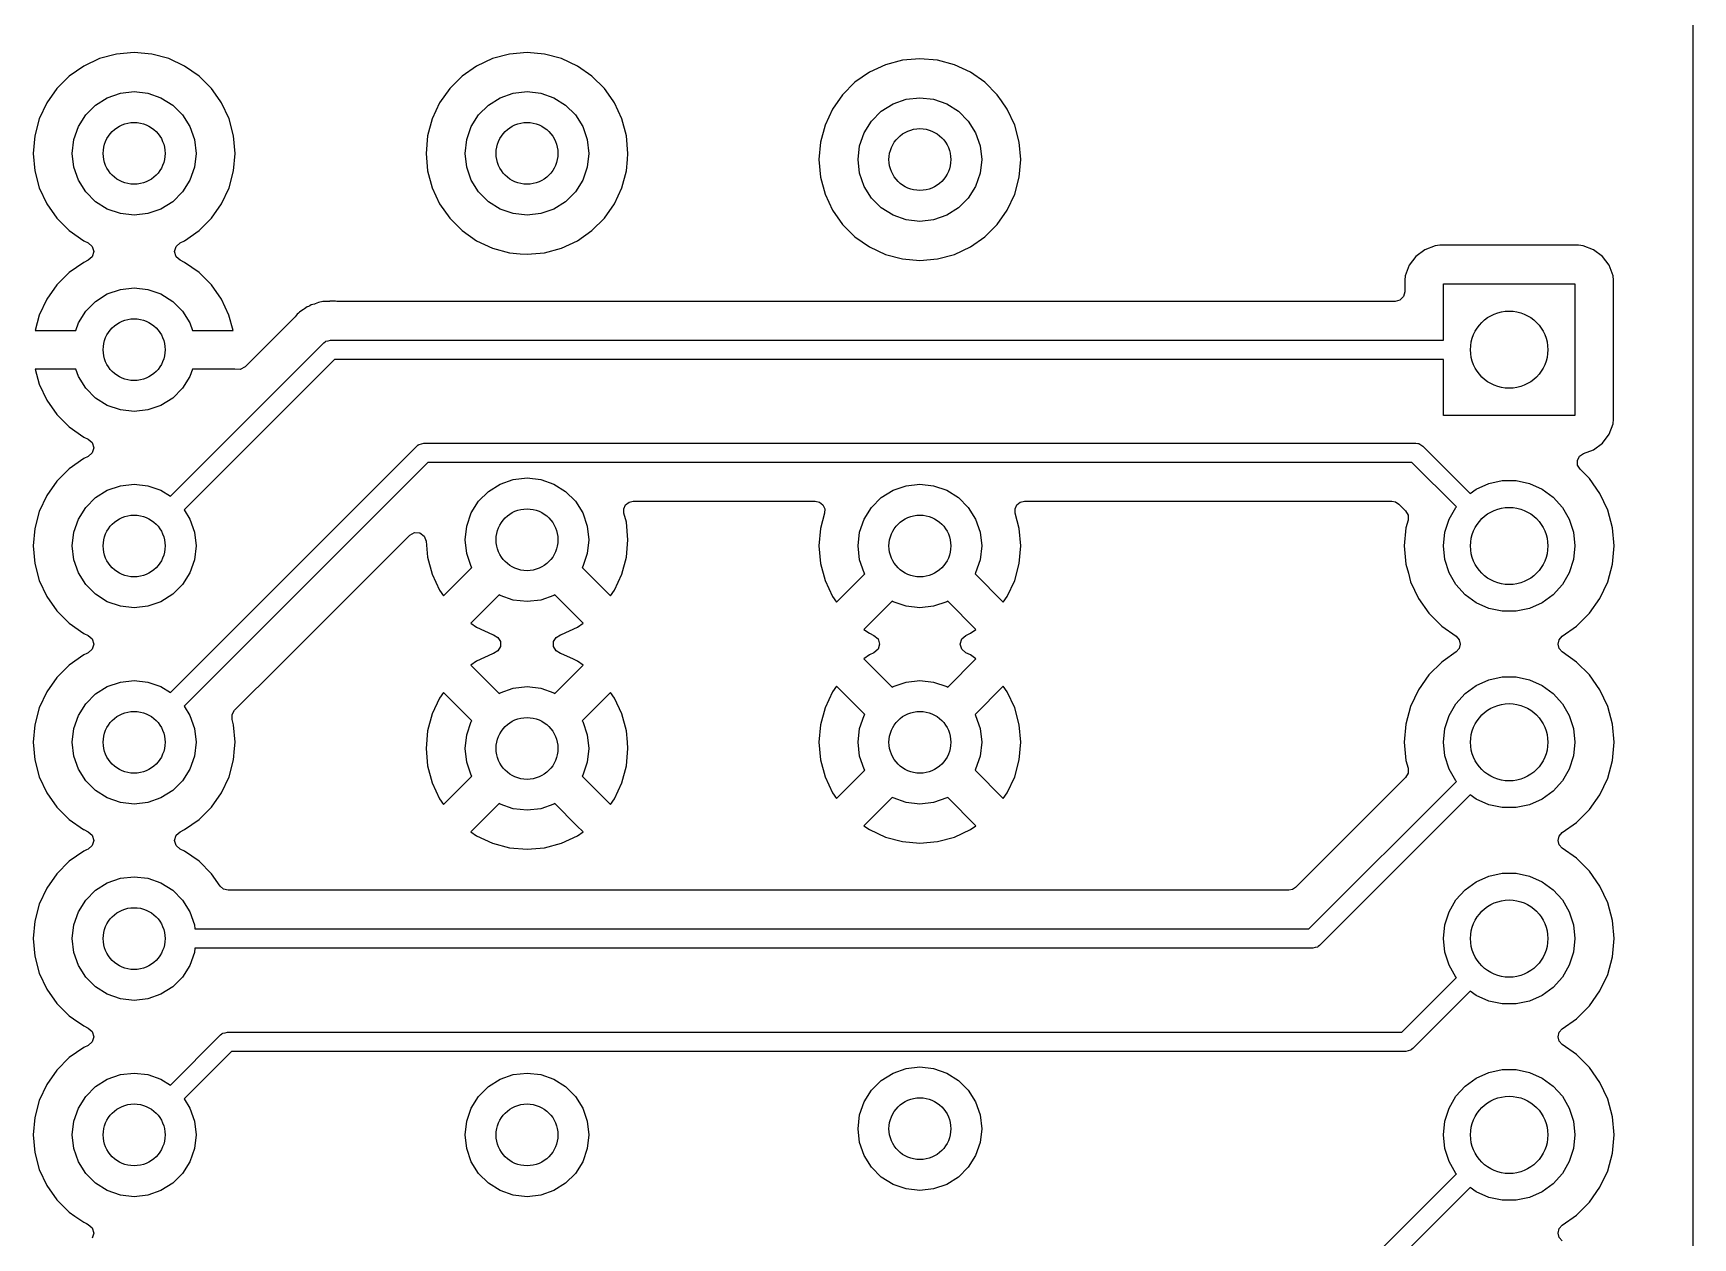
# Model space of a CAD drawing. Extents: x 26.2 to 76.2, y -84.5 to -34.5.
# Drawn here: x 54.74 to 76.2, y -59.45 to -43.86 of the extents above; entities that cross this region are included whole.
import ezdxf

# ---------------------------------------------------------------- set-up
doc = ezdxf.new("R2010")
doc.units = 0
doc.layers.add('BLACK', color=7, linetype='CONTINUOUS')

msp = doc.modelspace()

# ---------------------------------------------------------------- linework, layer by layer
at = {"layer": 'BLACK', "linetype": 'CONTINUOUS'}
for p, q in [((76.1995, -34.5795), (76.1995, -84.3305)), ((55.5985, -44.1883), (55.3923, -44.2844)), ((55.8183, -44.1294), (55.5985, -44.1883)), ((56.045, -44.1095), (55.8183, -44.1294)), ((56.2717, -44.1294), (56.045, -44.1095)), ((56.4915, -44.1883), (56.2717, -44.1294)), ((56.6977, -44.2844), (56.4915, -44.1883)), ((60.6785, -44.1883), (60.4723, -44.2844)), ((60.8983, -44.1294), (60.6785, -44.1883)), ((61.125, -44.1095), (60.8983, -44.1294)), ((61.3517, -44.1294), (61.125, -44.1095)), ((61.5715, -44.1883), (61.3517, -44.1294)), ((61.7777, -44.2844), (61.5715, -44.1883)), ((66.205, -44.1895), (65.9783, -44.2094)), ((66.4317, -44.2094), (66.205, -44.1895)), ((55.2059, -44.415), (55.045, -44.5759)), ((55.3923, -44.2844), (55.2059, -44.415)), ((56.8841, -44.415), (56.6977, -44.2844)), ((57.045, -44.5759), (56.8841, -44.415)), ((60.2859, -44.415), (60.125, -44.5759)), ((60.4723, -44.2844), (60.2859, -44.415)), ((61.9641, -44.415), (61.7777, -44.2844)), ((62.125, -44.5759), (61.9641, -44.415)), ((65.5523, -44.3644), (65.3659, -44.495)), ((65.7585, -44.2683), (65.5523, -44.3644)), ((65.9783, -44.2094), (65.7585, -44.2683)), ((66.6515, -44.2683), (66.4317, -44.2094)), ((66.8577, -44.3644), (66.6515, -44.2683)), ((67.0441, -44.495), (66.8577, -44.3644)), ((55.045, -44.5759), (54.9144, -44.7623)), ((55.6979, -44.6942), (55.867, -44.6351)), ((55.867, -44.6351), (56.045, -44.615)), ((56.045, -44.615), (56.223, -44.6351)), ((56.223, -44.6351), (56.3921, -44.6942)), ((57.158, -44.7372), (57.045, -44.5759)), ((60.125, -44.5759), (59.9944, -44.7623)), ((60.7779, -44.6942), (60.947, -44.6351)), ((60.947, -44.6351), (61.125, -44.615)), ((61.125, -44.615), (61.303, -44.6351)), ((61.303, -44.6351), (61.4721, -44.6942)), ((62.238, -44.7372), (62.125, -44.5759)), ((65.3659, -44.495), (65.205, -44.6559)), ((67.205, -44.6559), (67.0441, -44.495)), ((54.9144, -44.7623), (54.8183, -44.9685)), ((55.4195, -44.9162), (55.5462, -44.7895)), ((55.5462, -44.7895), (55.6979, -44.6942)), ((56.3921, -44.6942), (56.5438, -44.7895)), ((56.5438, -44.7895), (56.6705, -44.9162)), ((57.1756, -44.7623), (57.158, -44.7372)), ((57.2717, -44.9685), (57.1756, -44.7623)), ((59.9944, -44.7623), (59.8983, -44.9685)), ((60.4995, -44.9162), (60.6262, -44.7895)), ((60.6262, -44.7895), (60.7779, -44.6942)), ((61.4721, -44.6942), (61.6238, -44.7895)), ((61.6238, -44.7895), (61.7505, -44.9162)), ((62.2556, -44.7623), (62.238, -44.7372)), ((62.3517, -44.9685), (62.2556, -44.7623)), ((65.0744, -44.8423), (64.9783, -45.0485)), ((65.205, -44.6559), (65.0744, -44.8423)), ((65.7062, -44.8695), (65.8579, -44.7742)), ((65.8579, -44.7742), (66.027, -44.7151)), ((66.027, -44.7151), (66.205, -44.695)), ((66.205, -44.695), (66.383, -44.7151)), ((66.383, -44.7151), (66.5521, -44.7742)), ((66.5521, -44.7742), (66.7038, -44.8695)), ((67.262, -44.7372), (67.205, -44.6559)), ((67.3356, -44.8423), (67.262, -44.7372)), ((67.4317, -45.0485), (67.3356, -44.8423)), ((54.8183, -44.9685), (54.7594, -45.1883)), ((55.3242, -45.0679), (55.4195, -44.9162)), ((56.6705, -44.9162), (56.7658, -45.0679)), ((57.3306, -45.1883), (57.2717, -44.9685)), ((59.8983, -44.9685), (59.8394, -45.1883)), ((60.4042, -45.0679), (60.4995, -44.9162)), ((61.7505, -44.9162), (61.8458, -45.0679)), ((62.4106, -45.1883), (62.3517, -44.9685)), ((64.9783, -45.0485), (64.9194, -45.2683)), ((65.4842, -45.1479), (65.5795, -44.9962)), ((65.5795, -44.9962), (65.7062, -44.8695)), ((66.7038, -44.8695), (66.8305, -44.9962)), ((66.8305, -44.9962), (66.9258, -45.1479)), ((67.4906, -45.2683), (67.4317, -45.0485)), ((54.7594, -45.1883), (54.7395, -45.415)), ((55.245, -45.415), (55.2651, -45.237)), ((55.2651, -45.237), (55.3242, -45.0679)), ((56.7658, -45.0679), (56.8249, -45.237)), ((56.8249, -45.237), (56.845, -45.415)), ((57.3505, -45.415), (57.3306, -45.1883)), ((59.8394, -45.1883), (59.8195, -45.415)), ((60.325, -45.415), (60.3451, -45.237)), ((60.3451, -45.237), (60.4042, -45.0679)), ((61.8458, -45.0679), (61.9049, -45.237)), ((61.9049, -45.237), (61.925, -45.415)), ((62.4305, -45.415), (62.4106, -45.1883)), ((64.9194, -45.2683), (64.8995, -45.495)), ((65.4251, -45.317), (65.4842, -45.1479)), ((66.9258, -45.1479), (66.9849, -45.317)), ((67.5105, -45.495), (67.4906, -45.2683)), ((54.7395, -45.415), (54.7594, -45.6417)), ((55.2651, -45.593), (55.245, -45.415)), ((56.845, -45.415), (56.8249, -45.593)), ((57.3306, -45.6417), (57.3505, -45.415)), ((59.8195, -45.415), (59.8394, -45.6417)), ((60.3451, -45.593), (60.325, -45.415)), ((61.925, -45.415), (61.9049, -45.593)), ((62.4106, -45.6417), (62.4235, -45.495)), ((62.4235, -45.495), (62.4305, -45.415)), ((64.8995, -45.495), (64.9194, -45.7217)), ((65.405, -45.495), (65.4251, -45.317)), ((65.4251, -45.673), (65.405, -45.495)), ((66.9849, -45.317), (67.005, -45.495)), ((67.005, -45.495), (66.9849, -45.673)), ((67.4906, -45.7217), (67.5105, -45.495)), ((54.7594, -45.6417), (54.8183, -45.8615)), ((55.3242, -45.7621), (55.2651, -45.593)), ((56.8249, -45.593), (56.7658, -45.7621)), ((57.2717, -45.8615), (57.3306, -45.6417)), ((59.8394, -45.6417), (59.8983, -45.8615)), ((60.4042, -45.7621), (60.3451, -45.593)), ((61.9049, -45.593), (61.8458, -45.7621)), ((62.3517, -45.8615), (62.4106, -45.6417)), ((65.4842, -45.8421), (65.4251, -45.673)), ((66.9849, -45.673), (66.9258, -45.8421)), ((54.8183, -45.8615), (54.9144, -46.0677)), ((55.4195, -45.9138), (55.3242, -45.7621)), ((55.5462, -46.0405), (55.4195, -45.9138)), ((56.6705, -45.9138), (56.5438, -46.0405)), ((56.7658, -45.7621), (56.6705, -45.9138)), ((57.1756, -46.0677), (57.2717, -45.8615)), ((59.8983, -45.8615), (59.9944, -46.0677)), ((60.4995, -45.9138), (60.4042, -45.7621)), ((60.6262, -46.0405), (60.4995, -45.9138)), ((61.7505, -45.9138), (61.6238, -46.0405)), ((61.8458, -45.7621), (61.7505, -45.9138)), ((62.2556, -46.0677), (62.3517, -45.8615)), ((64.9194, -45.7217), (64.9783, -45.9415)), ((65.5795, -45.9938), (65.4842, -45.8421)), ((66.9258, -45.8421), (66.8305, -45.9938)), ((67.4317, -45.9415), (67.4906, -45.7217)), ((54.9144, -46.0677), (55.045, -46.2541)), ((55.6979, -46.1358), (55.5462, -46.0405)), ((55.867, -46.1949), (55.6979, -46.1358)), ((56.3921, -46.1358), (56.223, -46.1949)), ((56.5438, -46.0405), (56.3921, -46.1358)), ((57.045, -46.2541), (57.1756, -46.0677)), ((59.9944, -46.0677), (60.125, -46.2541)), ((60.7779, -46.1358), (60.6262, -46.0405)), ((60.947, -46.1949), (60.7779, -46.1358)), ((61.4721, -46.1358), (61.303, -46.1949)), ((61.6238, -46.0405), (61.4721, -46.1358)), ((62.125, -46.2541), (62.2556, -46.0677)), ((64.9783, -45.9415), (65.0744, -46.1477)), ((65.7062, -46.1205), (65.5795, -45.9938)), ((65.8579, -46.2158), (65.7062, -46.1205)), ((66.7038, -46.1205), (66.5521, -46.2158)), ((66.8305, -45.9938), (66.7038, -46.1205)), ((67.3356, -46.1477), (67.4317, -45.9415)), ((55.045, -46.2541), (55.2059, -46.415)), ((56.045, -46.215), (55.867, -46.1949)), ((56.223, -46.1949), (56.045, -46.215)), ((56.8841, -46.415), (57.045, -46.2541)), ((60.125, -46.2541), (60.2859, -46.415)), ((61.125, -46.215), (60.947, -46.1949)), ((61.303, -46.1949), (61.125, -46.215)), ((61.9641, -46.415), (62.125, -46.2541)), ((65.0744, -46.1477), (65.205, -46.3341)), ((65.205, -46.3341), (65.3659, -46.495)), ((66.027, -46.2749), (65.8579, -46.2158)), ((66.205, -46.295), (66.027, -46.2749)), ((66.383, -46.2749), (66.205, -46.295)), ((66.5521, -46.2158), (66.383, -46.2749)), ((67.0441, -46.495), (67.205, -46.3341)), ((67.205, -46.3341), (67.3356, -46.1477)), ((55.2059, -46.415), (55.3923, -46.5456)), ((55.3923, -46.5456), (55.3923, -46.5456)), ((55.3923, -46.5456), (55.3923, -46.5456)), ((55.3923, -46.5456), (55.4509, -46.5729)), ((56.6391, -46.5729), (56.6977, -46.5456)), ((56.6977, -46.5456), (56.8841, -46.415)), ((60.2859, -46.415), (60.4723, -46.5456)), ((60.4723, -46.5456), (60.4723, -46.5456)), ((60.4723, -46.5456), (60.4723, -46.5456)), ((60.4723, -46.5456), (60.6785, -46.6417)), ((61.5715, -46.6417), (61.7777, -46.5456)), ((61.7777, -46.5456), (61.9641, -46.415)), ((65.3659, -46.495), (65.5523, -46.6256)), ((66.8577, -46.6256), (67.0441, -46.495)), ((55.4509, -46.5729), (55.503, -46.6186)), ((55.503, -46.7519), (55.4509, -46.7977)), ((55.503, -46.6186), (55.5225, -46.6853)), ((55.5225, -46.6853), (55.503, -46.7519)), ((56.5675, -46.6853), (56.587, -46.6186)), ((56.587, -46.7519), (56.5675, -46.6853)), ((56.587, -46.6186), (56.6391, -46.5729)), ((56.6391, -46.7977), (56.587, -46.7519)), ((60.6785, -46.6417), (60.8983, -46.7006)), ((60.8983, -46.7006), (61.0381, -46.7129)), ((61.0381, -46.7129), (61.125, -46.7205)), ((61.125, -46.7205), (61.3517, -46.7006)), ((61.125, -46.7205), (61.125, -46.7205)), ((61.125, -46.7205), (61.125, -46.7205)), ((61.3517, -46.7006), (61.5715, -46.6417)), ((65.5523, -46.6256), (65.5523, -46.6256)), ((65.5523, -46.6256), (65.5523, -46.6256)), ((65.5523, -46.6256), (65.7585, -46.7217)), ((65.7585, -46.7217), (65.9783, -46.7806)), ((65.9783, -46.7806), (66.205, -46.8005)), ((66.205, -46.8005), (66.4317, -46.7806)), ((66.4317, -46.7806), (66.6515, -46.7217)), ((66.6515, -46.7217), (66.8577, -46.6256)), ((72.6175, -46.7475), (72.5312, -46.8627)), ((72.7327, -46.6612), (72.6175, -46.7475)), ((72.8675, -46.6109), (72.7327, -46.6612)), ((72.9271, -46.6045), (72.8675, -46.6109)), ((74.7229, -46.6045), (72.9271, -46.6045)), ((74.7825, -46.6109), (74.7229, -46.6045)), ((74.7229, -46.6045), (74.7229, -46.6045)), ((74.9173, -46.6612), (74.7825, -46.6109)), ((75.0325, -46.7475), (74.9173, -46.6612)), ((75.1188, -46.8627), (75.0325, -46.7475)), ((55.2062, -46.9553), (55.0453, -47.1162)), ((55.3925, -46.8249), (55.2062, -46.9553)), ((55.4509, -46.7977), (55.3925, -46.8249)), ((56.6975, -46.8249), (56.6391, -46.7977)), ((56.8838, -46.9553), (56.6975, -46.8249)), ((57.0447, -47.1162), (56.8838, -46.9553)), ((72.5312, -46.8627), (72.4809, -46.9975)), ((75.1691, -46.9975), (75.1188, -46.8627)), ((55.0453, -47.1162), (54.9149, -47.3025)), ((55.6979, -47.2342), (55.867, -47.1751)), ((55.867, -47.1751), (56.045, -47.155)), ((56.045, -47.155), (56.223, -47.1751)), ((56.223, -47.1751), (56.3921, -47.2342)), ((57.1751, -47.3025), (57.0447, -47.1162)), ((72.4745, -47.2055), (72.4579, -47.2675)), ((72.4809, -46.9975), (72.4745, -47.0571)), ((72.4745, -47.0571), (72.4745, -47.2055)), ((72.975, -47.83), (72.975, -47.105)), ((72.975, -47.105), (74.675, -47.105)), ((74.675, -47.105), (74.675, -48.805)), ((75.1755, -47.0571), (75.1691, -46.9975)), ((75.1755, -48.8529), (75.1755, -47.0571)), ((54.9149, -47.3025), (54.8187, -47.5087)), ((55.4195, -47.4562), (55.5462, -47.3295)), ((55.5462, -47.3295), (55.6979, -47.2342)), ((56.3921, -47.2342), (56.5438, -47.3295)), ((56.5438, -47.3295), (56.6705, -47.4562)), ((57.2713, -47.5087), (57.1751, -47.3025)), ((58.2813, -47.4025), (58.2459, -47.4282)), ((58.2999, -47.3951), (58.2813, -47.4025)), ((58.3174, -47.3866), (58.2999, -47.3951)), ((58.3346, -47.3764), (58.3174, -47.3866)), ((58.3765, -47.3642), (58.3346, -47.3764)), ((58.3876, -47.3604), (58.3765, -47.3642)), ((58.4282, -47.3443), (58.3876, -47.3604)), ((58.4481, -47.3418), (58.4282, -47.3443)), ((58.4671, -47.3379), (58.4481, -47.3418)), ((58.4864, -47.3323), (58.4671, -47.3379)), ((58.53, -47.3309), (58.4864, -47.3323)), ((58.5417, -47.33), (58.53, -47.3309)), ((58.5456, -47.3295), (58.5417, -47.33)), ((58.5732, -47.3295), (58.5456, -47.3295)), ((58.5771, -47.3294), (58.5732, -47.3295)), ((58.6472, -47.3272), (58.5771, -47.3294)), ((58.6677, -47.3295), (58.6472, -47.3272)), ((72.3505, -47.3295), (58.6677, -47.3295)), ((72.4125, -47.3129), (72.3505, -47.3295)), ((72.4579, -47.2675), (72.4125, -47.3129)), ((54.8187, -47.5087), (54.7661, -47.705)), ((55.2902, -47.705), (55.3242, -47.6079)), ((55.3242, -47.6079), (55.4195, -47.4562)), ((56.6705, -47.4562), (56.7658, -47.6079)), ((56.7658, -47.6079), (56.7998, -47.705)), ((57.3239, -47.705), (57.2713, -47.5087)), ((58.1177, -47.5377), (57.4788, -48.1766)), ((58.1256, -47.5291), (58.1177, -47.5377)), ((58.1534, -47.4954), (58.1256, -47.5291)), ((58.1696, -47.4836), (58.1534, -47.4954)), ((58.1844, -47.471), (58.1696, -47.4836)), ((58.1986, -47.4568), (58.1844, -47.471)), ((58.2362, -47.4346), (58.1986, -47.4568)), ((58.2459, -47.4282), (58.2362, -47.4346)), ((54.7661, -47.705), (54.7661, -47.705)), ((54.7661, -47.705), (55.2902, -47.705)), ((56.7998, -47.705), (57.3239, -47.705)), ((57.3239, -47.705), (57.3239, -47.705)), ((58.4966, -47.8666), (58.5145, -47.8532)), ((58.5145, -47.8532), (58.5174, -47.8498)), ((58.5174, -47.8498), (58.52, -47.8491)), ((58.52, -47.8491), (58.5251, -47.8453)), ((58.5251, -47.8453), (58.5553, -47.8387)), ((58.5553, -47.8387), (58.585, -47.83)), ((58.585, -47.83), (72.975, -47.83)), ((56.513, -49.8502), (58.4966, -47.8666)), ((55.2902, -48.205), (54.7661, -48.205)), ((54.7661, -48.205), (54.8187, -48.4013)), ((55.3242, -48.3021), (55.2902, -48.205)), ((58.6368, -48.08), (56.6898, -50.027)), ((56.7998, -48.205), (56.7658, -48.3021)), ((57.3481, -48.205), (56.7998, -48.205)), ((57.3487, -48.2055), (57.3481, -48.205)), ((57.4179, -48.21), (57.3487, -48.2055)), ((57.4788, -48.1766), (57.4179, -48.21)), ((72.975, -48.08), (58.6368, -48.08)), ((72.975, -48.805), (72.975, -48.08)), ((54.8187, -48.4013), (54.9149, -48.6075)), ((55.4195, -48.4538), (55.3242, -48.3021)), ((55.5462, -48.5805), (55.4195, -48.4538)), ((56.6705, -48.4538), (56.5438, -48.5805)), ((56.7658, -48.3021), (56.6705, -48.4538)), ((54.9149, -48.6075), (55.0453, -48.7938)), ((55.6979, -48.6758), (55.5462, -48.5805)), ((55.867, -48.7349), (55.6979, -48.6758)), ((56.3921, -48.6758), (56.223, -48.7349)), ((56.5438, -48.5805), (56.3921, -48.6758)), ((55.0453, -48.7938), (55.2062, -48.9547)), ((56.045, -48.755), (55.867, -48.7349)), ((56.223, -48.7349), (56.045, -48.755)), ((74.675, -48.805), (72.975, -48.805)), ((75.1188, -49.0473), (75.1691, -48.9125)), ((75.1691, -48.9125), (75.1755, -48.8529)), ((55.2062, -48.9547), (55.3925, -49.0851)), ((55.3925, -49.0851), (55.4509, -49.1123)), ((55.4509, -49.1123), (55.503, -49.1581)), ((75.0325, -49.1625), (75.1188, -49.0473)), ((55.4509, -49.3371), (55.3923, -49.3644)), ((55.503, -49.2913), (55.4509, -49.3371)), ((55.503, -49.1581), (55.5225, -49.2247)), ((55.5225, -49.2247), (55.503, -49.2913)), ((56.513, -52.3902), (59.7016, -49.2016)), ((59.7016, -49.2016), (59.7195, -49.1882)), ((59.7195, -49.1882), (59.7224, -49.1848)), ((59.7224, -49.1848), (59.725, -49.1841)), ((59.725, -49.1841), (59.7301, -49.1803)), ((59.7301, -49.1803), (59.7603, -49.1737)), ((59.7603, -49.1737), (59.79, -49.165)), ((59.79, -49.165), (72.62, -49.165)), ((72.62, -49.165), (72.6421, -49.1682)), ((72.6421, -49.1682), (72.6466, -49.1679)), ((72.6466, -49.1679), (72.649, -49.1692)), ((72.649, -49.1692), (72.6552, -49.1701)), ((72.6552, -49.1701), (72.6812, -49.1868)), ((72.6812, -49.1868), (72.7084, -49.2016)), ((72.7084, -49.2016), (73.3222, -49.8154)), ((74.7081, -49.3876), (74.7355, -49.3328)), ((74.7355, -49.3328), (74.7859, -49.2978)), ((74.7859, -49.2978), (74.9173, -49.2488)), ((74.9173, -49.2488), (75.0325, -49.1625)), ((55.2059, -49.495), (55.045, -49.6559)), ((55.3923, -49.3644), (55.2059, -49.495)), ((59.8418, -49.415), (56.6898, -52.567)), ((72.5682, -49.415), (59.8418, -49.415)), ((73.1427, -49.9895), (72.5682, -49.415)), ((74.7103, -49.4489), (74.7081, -49.3876)), ((74.7416, -49.5017), (74.7103, -49.4489)), ((74.8635, -49.6236), (74.7416, -49.5017)), ((55.045, -49.6559), (54.9144, -49.8423)), ((55.5462, -49.8695), (55.6979, -49.7742)), ((55.6979, -49.7742), (55.867, -49.7151)), ((55.867, -49.7151), (56.045, -49.695)), ((56.045, -49.695), (56.223, -49.7151)), ((56.223, -49.7151), (56.3921, -49.7742)), ((56.3921, -49.7742), (56.513, -49.8502)), ((60.6262, -49.7895), (60.7779, -49.6942)), ((60.7779, -49.6942), (60.947, -49.6351)), ((60.947, -49.6351), (61.125, -49.615)), ((61.125, -49.615), (61.303, -49.6351)), ((61.303, -49.6351), (61.4721, -49.6942)), ((61.4721, -49.6942), (61.6238, -49.7895)), ((65.7062, -49.8695), (65.8579, -49.7742)), ((65.8579, -49.7742), (66.027, -49.7151)), ((66.027, -49.7151), (66.205, -49.695)), ((66.205, -49.695), (66.383, -49.7151)), ((66.383, -49.7151), (66.5521, -49.7742)), ((66.5521, -49.7742), (66.7038, -49.8695)), ((73.3222, -49.8154), (73.4, -49.7589)), ((73.4, -49.7589), (73.5623, -49.6866)), ((73.5623, -49.6866), (73.7362, -49.6497)), ((73.7362, -49.6497), (73.9138, -49.6497)), ((73.9138, -49.6497), (74.0877, -49.6866)), ((74.0877, -49.6866), (74.25, -49.7589)), ((74.25, -49.7589), (74.3938, -49.8633)), ((74.999, -49.8172), (74.8635, -49.6236)), ((54.9144, -49.8423), (54.8183, -50.0485)), ((55.3242, -50.1479), (55.4195, -49.9962)), ((55.4195, -49.9962), (55.5462, -49.8695)), ((60.4042, -50.0679), (60.4995, -49.9162)), ((60.4995, -49.9162), (60.6262, -49.7895)), ((61.6238, -49.7895), (61.7505, -49.9162)), ((61.7505, -49.9162), (61.8458, -50.0679)), ((62.377, -50.0153), (62.4002, -49.964)), ((62.4002, -49.964), (62.4438, -49.9283)), ((62.4438, -49.9283), (62.4986, -49.9155)), ((62.4986, -49.9155), (64.8528, -49.9155)), ((64.8528, -49.9155), (64.9077, -49.9283)), ((64.9077, -49.9283), (64.9512, -49.964)), ((64.9512, -49.964), (64.9744, -50.0153)), ((65.4842, -50.1479), (65.5795, -49.9962)), ((65.5795, -49.9962), (65.7062, -49.8695)), ((66.7038, -49.8695), (66.8305, -49.9962)), ((66.8305, -49.9962), (66.9258, -50.1479)), ((67.4356, -50.0153), (67.4588, -49.964)), ((67.4588, -49.964), (67.5023, -49.9283)), ((67.5023, -49.9283), (67.5572, -49.9155)), ((67.5572, -49.9155), (72.3095, -49.9155)), ((72.3095, -49.9155), (72.357, -49.9249)), ((72.357, -49.9249), (72.3972, -49.9518)), ((72.3972, -49.9518), (72.4848, -50.0394)), ((73.0485, -50.1493), (73.1373, -49.9954)), ((73.1373, -49.9954), (73.1427, -49.9895)), ((74.3938, -49.8633), (74.5127, -49.9954)), ((74.5127, -49.9954), (74.6015, -50.1493)), ((75.0989, -50.0313), (74.999, -49.8172)), ((54.8183, -50.0485), (54.7594, -50.2683)), ((55.2651, -50.317), (55.3242, -50.1479)), ((56.6898, -50.027), (56.7658, -50.1479)), ((56.7658, -50.1479), (56.8249, -50.317)), ((60.3451, -50.237), (60.4042, -50.0679)), ((61.8458, -50.0679), (61.9049, -50.237)), ((62.3788, -50.0716), (62.377, -50.0153)), ((62.4101, -50.1884), (62.3788, -50.0716)), ((62.43, -50.415), (62.4101, -50.1884)), ((64.9726, -50.0716), (64.9199, -50.2684)), ((64.9744, -50.0153), (64.9726, -50.0716)), ((65.4251, -50.317), (65.4842, -50.1479)), ((66.9258, -50.1479), (66.9849, -50.317)), ((67.4374, -50.0716), (67.4356, -50.0153)), ((67.4901, -50.2684), (67.4374, -50.0716)), ((72.4848, -50.0394), (72.5169, -50.0949)), ((72.5169, -50.1591), (72.4899, -50.2596)), ((72.5169, -50.0949), (72.5169, -50.1591)), ((72.9936, -50.3183), (73.0485, -50.1493)), ((74.6015, -50.1493), (74.6564, -50.3183)), ((75.1601, -50.2596), (75.0989, -50.0313)), ((54.7594, -50.2683), (54.7395, -50.495)), ((55.245, -50.495), (55.2651, -50.317)), ((56.8249, -50.317), (56.845, -50.495)), ((57.9286, -52.036), (59.6102, -50.3543)), ((59.6102, -50.3543), (59.6711, -50.321)), ((59.6711, -50.321), (59.7403, -50.3255)), ((59.7403, -50.3255), (59.7963, -50.3665)), ((59.7963, -50.3665), (59.8215, -50.4312)), ((60.325, -50.415), (60.3451, -50.237)), ((60.3451, -50.593), (60.325, -50.415)), ((61.9049, -50.237), (61.925, -50.415)), ((61.925, -50.415), (61.9049, -50.593)), ((62.4101, -50.6416), (62.43, -50.415)), ((64.9199, -50.2684), (64.9, -50.495)), ((65.405, -50.495), (65.4251, -50.317)), ((66.9849, -50.317), (67.005, -50.495)), ((67.51, -50.495), (67.4901, -50.2684)), ((72.4899, -50.2596), (72.4693, -50.495)), ((72.975, -50.495), (72.9936, -50.3183)), ((74.6564, -50.3183), (74.675, -50.495)), ((75.1807, -50.495), (75.1601, -50.2596)), ((54.7395, -50.495), (54.7594, -50.7217)), ((55.2651, -50.673), (55.245, -50.495)), ((56.845, -50.495), (56.8249, -50.673)), ((59.8215, -50.4312), (59.8399, -50.6416)), ((59.8399, -50.6416), (59.8987, -50.8613)), ((60.4042, -50.7621), (60.3451, -50.593)), ((61.9049, -50.593), (61.8458, -50.7621)), ((62.3513, -50.8613), (62.4101, -50.6416)), ((64.9, -50.495), (64.9199, -50.7216)), ((65.4251, -50.673), (65.405, -50.495)), ((67.005, -50.495), (66.9849, -50.673)), ((67.4901, -50.7216), (67.51, -50.495)), ((72.4693, -50.495), (72.4899, -50.7304)), ((72.9936, -50.6717), (72.975, -50.495)), ((74.675, -50.495), (74.6564, -50.6717)), ((75.1601, -50.7304), (75.1807, -50.495)), ((54.7594, -50.7217), (54.8183, -50.9415)), ((55.3242, -50.8421), (55.2651, -50.673)), ((55.4195, -50.9938), (55.3242, -50.8421)), ((56.7658, -50.8421), (56.6705, -50.9938)), ((56.8249, -50.673), (56.7658, -50.8421)), ((60.046, -51.1405), (60.412, -50.7745)), ((60.412, -50.7745), (60.4042, -50.7621)), ((61.8458, -50.7621), (61.838, -50.7745)), ((61.838, -50.7745), (62.204, -51.1405)), ((64.9199, -50.7216), (64.9787, -50.9413)), ((65.126, -51.2205), (65.492, -50.8545)), ((65.4842, -50.8421), (65.4251, -50.673)), ((65.492, -50.8545), (65.4842, -50.8421)), ((66.9258, -50.8421), (66.918, -50.8545)), ((66.918, -50.8545), (67.284, -51.2205)), ((66.9849, -50.673), (66.9258, -50.8421)), ((67.4313, -50.9413), (67.4901, -50.7216)), ((72.4899, -50.7304), (72.5216, -50.8486)), ((72.5216, -50.8486), (72.5511, -50.9587)), ((73.0485, -50.8407), (72.9936, -50.6717)), ((73.1373, -50.9946), (73.0485, -50.8407)), ((74.6015, -50.8407), (74.5127, -50.9946)), ((74.6564, -50.6717), (74.6015, -50.8407)), ((75.0989, -50.9587), (75.1601, -50.7304)), ((54.8183, -50.9415), (54.9144, -51.1477)), ((55.5462, -51.1205), (55.4195, -50.9938)), ((56.6705, -50.9938), (56.5438, -51.1205)), ((59.8987, -50.8613), (59.9949, -51.0675)), ((59.9949, -51.0675), (60.046, -51.1405)), ((62.204, -51.1405), (62.2551, -51.0675)), ((62.2551, -51.0675), (62.3513, -50.8613)), ((64.9787, -50.9413), (65.0749, -51.1475)), ((67.3351, -51.1475), (67.4313, -50.9413)), ((72.5511, -50.9587), (72.651, -51.1728)), ((73.2562, -51.1267), (73.1373, -50.9946)), ((74.5127, -50.9946), (74.3938, -51.1267)), ((74.999, -51.1728), (75.0989, -50.9587)), ((54.9144, -51.1477), (55.045, -51.3341)), ((55.6979, -51.2158), (55.5462, -51.1205)), ((55.867, -51.2749), (55.6979, -51.2158)), ((56.045, -51.295), (55.867, -51.2749)), ((56.223, -51.2749), (56.045, -51.295)), ((56.3921, -51.2158), (56.223, -51.2749)), ((56.5438, -51.1205), (56.3921, -51.2158)), ((60.046, -51.1405), (60.046, -51.1405)), ((60.7655, -51.128), (60.3995, -51.494)), ((60.7779, -51.1358), (60.7655, -51.128)), ((60.947, -51.1949), (60.7779, -51.1358)), ((61.125, -51.215), (60.947, -51.1949)), ((61.303, -51.1949), (61.125, -51.215)), ((61.4721, -51.1358), (61.303, -51.1949)), ((61.4845, -51.128), (61.4721, -51.1358)), ((61.8505, -51.494), (61.4845, -51.128)), ((65.0749, -51.1475), (65.126, -51.2205)), ((65.126, -51.2205), (65.126, -51.2205)), ((65.8455, -51.208), (65.4795, -51.574)), ((65.8579, -51.2158), (65.8455, -51.208)), ((66.027, -51.2749), (65.8579, -51.2158)), ((66.205, -51.295), (66.027, -51.2749)), ((66.383, -51.2749), (66.205, -51.295)), ((66.5521, -51.2158), (66.383, -51.2749)), ((66.5645, -51.208), (66.5521, -51.2158)), ((66.9305, -51.574), (66.5645, -51.208)), ((67.284, -51.2205), (67.3351, -51.1475)), ((72.651, -51.1728), (72.7865, -51.3664)), ((73.4, -51.2311), (73.2562, -51.1267)), ((73.5623, -51.3034), (73.4, -51.2311)), ((74.25, -51.2311), (74.0877, -51.3034)), ((74.3938, -51.1267), (74.25, -51.2311)), ((74.8635, -51.3664), (74.999, -51.1728)), ((55.045, -51.3341), (55.2059, -51.495)), ((55.2059, -51.495), (55.3923, -51.6256)), ((60.3995, -51.494), (60.3995, -51.494)), ((60.3995, -51.494), (60.4725, -51.5451)), ((61.7775, -51.5451), (61.8505, -51.494)), ((72.7865, -51.3664), (72.9536, -51.5335)), ((73.7362, -51.3403), (73.5623, -51.3034)), ((73.9138, -51.3403), (73.7362, -51.3403)), ((74.0877, -51.3034), (73.9138, -51.3403)), ((74.6964, -51.5335), (74.8635, -51.3664)), ((55.3923, -51.6256), (55.3923, -51.6256)), ((55.3923, -51.6256), (55.4503, -51.6526)), ((55.4503, -51.6526), (55.5024, -51.6984)), ((55.5024, -51.6984), (55.5219, -51.765)), ((60.4725, -51.5451), (60.6787, -51.6413)), ((60.6787, -51.6413), (60.6934, -51.6452)), ((60.6934, -51.6452), (60.749, -51.6773)), ((60.749, -51.6773), (60.7811, -51.7329)), ((61.4689, -51.7329), (61.501, -51.6773)), ((61.501, -51.6773), (61.5566, -51.6452)), ((61.5566, -51.6452), (61.5713, -51.6413)), ((61.5713, -51.6413), (61.7775, -51.5451)), ((65.4795, -51.574), (65.4795, -51.574)), ((65.4795, -51.574), (65.5525, -51.6251)), ((65.5525, -51.6251), (65.6115, -51.6526)), ((65.6115, -51.6526), (65.6636, -51.6984)), ((65.6636, -51.6984), (65.6831, -51.765)), ((66.7269, -51.765), (66.7464, -51.6984)), ((66.7464, -51.6984), (66.7985, -51.6526)), ((66.7985, -51.6526), (66.8575, -51.6251)), ((66.8575, -51.6251), (66.9305, -51.574)), ((72.9536, -51.5335), (73.1392, -51.6634)), ((73.1392, -51.6634), (73.178, -51.7077)), ((73.178, -51.7077), (73.192, -51.765)), ((74.458, -51.765), (74.472, -51.7077)), ((74.472, -51.7077), (74.5108, -51.6634)), ((74.5108, -51.6634), (74.6964, -51.5335)), ((55.3923, -51.9044), (55.2059, -52.035)), ((55.4344, -51.8848), (55.3923, -51.9044)), ((55.4503, -51.8774), (55.4344, -51.8848)), ((55.5024, -51.8316), (55.4503, -51.8774)), ((55.5219, -51.765), (55.5024, -51.8316)), ((60.6787, -51.8887), (60.4725, -51.9849)), ((60.6934, -51.8848), (60.6787, -51.8887)), ((60.749, -51.8527), (60.6934, -51.8848)), ((60.7811, -51.7971), (60.749, -51.8527)), ((60.7811, -51.7329), (60.7811, -51.7971)), ((61.4689, -51.7971), (61.4689, -51.7329)), ((61.501, -51.8527), (61.4689, -51.7971)), ((61.5566, -51.8848), (61.501, -51.8527)), ((61.5713, -51.8887), (61.5566, -51.8848)), ((61.7155, -51.956), (61.5713, -51.8887)), ((65.5525, -51.9049), (65.4795, -51.956)), ((65.6115, -51.8774), (65.5525, -51.9049)), ((65.6636, -51.8316), (65.6115, -51.8774)), ((65.6831, -51.765), (65.6636, -51.8316)), ((66.7464, -51.8316), (66.7269, -51.765)), ((66.7985, -51.8774), (66.7464, -51.8316)), ((66.8575, -51.9049), (66.7985, -51.8774)), ((66.9305, -51.956), (66.8575, -51.9049)), ((73.1392, -51.8666), (72.9702, -51.9849)), ((73.178, -51.8223), (73.1392, -51.8666)), ((73.192, -51.765), (73.178, -51.8223)), ((74.472, -51.8223), (74.458, -51.765)), ((74.5108, -51.8666), (74.472, -51.8223)), ((74.6964, -51.9965), (74.5108, -51.8666)), ((55.2059, -52.035), (55.045, -52.1959)), ((57.3444, -52.6202), (57.9286, -52.036)), ((60.4725, -51.9849), (60.3995, -52.036)), ((60.3995, -52.036), (60.3995, -52.036)), ((60.3995, -52.036), (60.7655, -52.402)), ((61.4845, -52.402), (61.8505, -52.036)), ((61.7775, -51.9849), (61.7155, -51.956)), ((61.8505, -52.036), (61.7775, -51.9849)), ((61.8505, -52.036), (61.8505, -52.036)), ((65.4795, -51.956), (65.8455, -52.322)), ((66.5645, -52.322), (66.9305, -51.956)), ((66.9305, -51.956), (66.9305, -51.956)), ((72.9536, -51.9965), (72.7865, -52.1636)), ((72.9702, -51.9849), (72.9536, -51.9965)), ((74.8635, -52.1636), (74.6964, -51.9965)), ((55.045, -52.1959), (54.9144, -52.3823)), ((55.5462, -52.4095), (55.6979, -52.3142)), ((55.6979, -52.3142), (55.867, -52.2551)), ((55.867, -52.2551), (56.045, -52.235)), ((56.045, -52.235), (56.223, -52.2551)), ((56.223, -52.2551), (56.3921, -52.3142)), ((56.3921, -52.3142), (56.513, -52.3902)), ((60.7779, -52.3942), (60.947, -52.3351)), ((60.947, -52.3351), (61.125, -52.315)), ((61.125, -52.315), (61.303, -52.3351)), ((61.303, -52.3351), (61.4721, -52.3942)), ((65.126, -52.3095), (65.0749, -52.3825)), ((65.492, -52.6755), (65.126, -52.3095)), ((65.126, -52.3095), (65.126, -52.3095)), ((65.8455, -52.322), (65.8579, -52.3142)), ((65.8579, -52.3142), (66.027, -52.2551)), ((66.027, -52.2551), (66.205, -52.235)), ((66.205, -52.235), (66.383, -52.2551)), ((66.383, -52.2551), (66.5521, -52.3142)), ((66.5521, -52.3142), (66.5645, -52.322)), ((67.284, -52.3095), (66.918, -52.6755)), ((67.3351, -52.3825), (67.284, -52.3095)), ((72.651, -52.3572), (72.5511, -52.5713)), ((72.7865, -52.1636), (72.651, -52.3572)), ((73.2562, -52.4033), (73.4, -52.2989)), ((73.4, -52.2989), (73.5623, -52.2266)), ((73.5623, -52.2266), (73.7362, -52.1897)), ((73.7362, -52.1897), (73.9138, -52.1897)), ((73.9138, -52.1897), (74.0877, -52.2266)), ((74.0877, -52.2266), (74.25, -52.2989)), ((74.25, -52.2989), (74.3938, -52.4033)), ((74.999, -52.3572), (74.8635, -52.1636)), ((75.0989, -52.5713), (74.999, -52.3572)), ((54.9144, -52.3823), (54.8183, -52.5885)), ((55.3242, -52.6879), (55.4195, -52.5362)), ((55.4195, -52.5362), (55.5462, -52.4095)), ((56.6898, -52.567), (56.7658, -52.6879)), ((59.9949, -52.4625), (59.8987, -52.6687)), ((60.046, -52.3895), (59.9949, -52.4625)), ((60.412, -52.7555), (60.046, -52.3895)), ((60.7655, -52.402), (60.7779, -52.3942)), ((61.4721, -52.3942), (61.4845, -52.402)), ((62.204, -52.3895), (61.838, -52.7555)), ((62.2551, -52.4625), (62.204, -52.3895)), ((62.3513, -52.6687), (62.2551, -52.4625)), ((65.0749, -52.3825), (64.9787, -52.5887)), ((67.4313, -52.5887), (67.3351, -52.3825)), ((72.5511, -52.5713), (72.4899, -52.7996)), ((73.0485, -52.6893), (73.1373, -52.5354)), ((73.1373, -52.5354), (73.2562, -52.4033)), ((74.3938, -52.4033), (74.5127, -52.5354)), ((74.5127, -52.5354), (74.6015, -52.6893)), ((75.1601, -52.7996), (75.0989, -52.5713)), ((54.8183, -52.5885), (54.7594, -52.8083)), ((55.2651, -52.857), (55.3242, -52.6879)), ((56.7658, -52.6879), (56.8249, -52.857)), ((57.3123, -52.6758), (57.3444, -52.6202)), ((57.3123, -52.7399), (57.3123, -52.6758)), ((57.3306, -52.8083), (57.3123, -52.7399)), ((59.8987, -52.6687), (59.8399, -52.8884)), ((60.3451, -52.937), (60.4042, -52.7679)), ((60.4042, -52.7679), (60.412, -52.7555)), ((61.838, -52.7555), (61.8458, -52.7679)), ((61.8458, -52.7679), (61.9049, -52.937)), ((62.4101, -52.8884), (62.3513, -52.6687)), ((64.9787, -52.5887), (64.9199, -52.8084)), ((65.4251, -52.857), (65.4842, -52.6879)), ((65.4842, -52.6879), (65.492, -52.6755)), ((66.918, -52.6755), (66.9258, -52.6879)), ((66.9258, -52.6879), (66.9849, -52.857)), ((67.4901, -52.8084), (67.4313, -52.5887)), ((72.9936, -52.8583), (73.0485, -52.6893)), ((74.6015, -52.6893), (74.6564, -52.8583)), ((54.7594, -52.8083), (54.7395, -53.035)), ((55.245, -53.035), (55.2651, -52.857)), ((56.8249, -52.857), (56.845, -53.035)), ((57.3505, -53.035), (57.3306, -52.8083)), ((59.8399, -52.8884), (59.82, -53.115)), ((60.325, -53.115), (60.3451, -52.937)), ((61.9049, -52.937), (61.925, -53.115)), ((62.423, -53.035), (62.4101, -52.8884)), ((64.9199, -52.8084), (64.9, -53.035)), ((65.405, -53.035), (65.4251, -52.857)), ((66.9849, -52.857), (67.005, -53.035)), ((67.51, -53.035), (67.4901, -52.8084)), ((72.4899, -52.7996), (72.4693, -53.035)), ((72.975, -53.035), (72.9936, -52.8583)), ((74.6564, -52.8583), (74.675, -53.035)), ((75.1807, -53.035), (75.1601, -52.7996)), ((54.7395, -53.035), (54.7594, -53.2617)), ((55.2651, -53.213), (55.245, -53.035)), ((55.3242, -53.3821), (55.2651, -53.213)), ((56.8249, -53.213), (56.7658, -53.3821)), ((56.845, -53.035), (56.8249, -53.213)), ((57.3306, -53.2617), (57.3435, -53.115)), ((57.3435, -53.115), (57.3505, -53.035)), ((59.82, -53.115), (59.8399, -53.3416)), ((60.3451, -53.293), (60.325, -53.115)), ((61.925, -53.115), (61.9049, -53.293)), ((62.4101, -53.3416), (62.43, -53.115)), ((62.43, -53.115), (62.423, -53.035)), ((64.9, -53.035), (64.9199, -53.2616)), ((65.4251, -53.213), (65.405, -53.035)), ((65.4842, -53.3821), (65.4251, -53.213)), ((66.9849, -53.213), (66.9258, -53.3821)), ((67.005, -53.035), (66.9849, -53.213)), ((67.4901, -53.2616), (67.51, -53.035)), ((72.4693, -53.035), (72.4899, -53.2704)), ((72.9936, -53.2117), (72.975, -53.035)), ((73.0485, -53.3807), (72.9936, -53.2117)), ((74.6564, -53.2117), (74.6015, -53.3807)), ((74.675, -53.035), (74.6564, -53.2117)), ((75.1601, -53.2704), (75.1807, -53.035)), ((54.7594, -53.2617), (54.8183, -53.4815)), ((55.4195, -53.5338), (55.3242, -53.3821)), ((56.7658, -53.3821), (56.6705, -53.5338)), ((57.2717, -53.4815), (57.3306, -53.2617)), ((59.8399, -53.3416), (59.8987, -53.5613)), ((60.4042, -53.4621), (60.3451, -53.293)), ((61.9049, -53.293), (61.8458, -53.4621)), ((62.3513, -53.5613), (62.4101, -53.3416)), ((64.9199, -53.2616), (64.9787, -53.4813)), ((65.126, -53.7605), (65.492, -53.3945)), ((65.492, -53.3945), (65.4842, -53.3821)), ((66.9258, -53.3821), (66.918, -53.3945)), ((66.918, -53.3945), (67.284, -53.7605)), ((67.4313, -53.4813), (67.4901, -53.2616)), ((72.5169, -53.4351), (72.4848, -53.4906)), ((72.4899, -53.2704), (72.5169, -53.3709)), ((72.5169, -53.3709), (72.5169, -53.4351)), ((73.1373, -53.5346), (73.0485, -53.3807)), ((74.6015, -53.3807), (74.5127, -53.5346)), ((75.0989, -53.4987), (75.1601, -53.2704)), ((54.8183, -53.4815), (54.9144, -53.6877)), ((55.5462, -53.6605), (55.4195, -53.5338)), ((56.6705, -53.5338), (56.5438, -53.6605)), ((57.1756, -53.6877), (57.2717, -53.4815)), ((59.8987, -53.5613), (59.9949, -53.7675)), ((60.046, -53.8405), (60.412, -53.4745)), ((60.412, -53.4745), (60.4042, -53.4621)), ((61.8458, -53.4621), (61.838, -53.4745)), ((61.838, -53.4745), (62.204, -53.8405)), ((62.2551, -53.7675), (62.3513, -53.5613)), ((64.9787, -53.4813), (65.0749, -53.6875)), ((67.3351, -53.6875), (67.4313, -53.4813)), ((72.4848, -53.4906), (71.0622, -54.9132)), ((71.2332, -55.45), (73.1427, -53.5405)), ((73.1427, -53.5405), (73.1373, -53.5346)), ((74.5127, -53.5346), (74.3938, -53.6667)), ((74.999, -53.7128), (75.0989, -53.4987)), ((54.9144, -53.6877), (55.045, -53.8741)), ((55.6979, -53.7558), (55.5462, -53.6605)), ((55.867, -53.8149), (55.6979, -53.7558)), ((56.045, -53.835), (55.867, -53.8149)), ((56.223, -53.8149), (56.045, -53.835)), ((56.3921, -53.7558), (56.223, -53.8149)), ((56.5438, -53.6605), (56.3921, -53.7558)), ((57.045, -53.8741), (57.1756, -53.6877)), ((59.9949, -53.7675), (60.046, -53.8405)), ((60.046, -53.8405), (60.046, -53.8405)), ((60.7655, -53.828), (60.3995, -54.194)), ((60.7779, -53.8358), (60.7655, -53.828)), ((60.947, -53.8949), (60.7779, -53.8358)), ((61.4721, -53.8358), (61.303, -53.8949)), ((61.4845, -53.828), (61.4721, -53.8358)), ((61.7705, -54.114), (61.4845, -53.828)), ((62.204, -53.8405), (62.2551, -53.7675)), ((65.0749, -53.6875), (65.126, -53.7605)), ((65.126, -53.7605), (65.126, -53.7605)), ((65.8455, -53.748), (65.4795, -54.114)), ((65.8579, -53.7558), (65.8455, -53.748)), ((66.027, -53.8149), (65.8579, -53.7558)), ((66.205, -53.835), (66.027, -53.8149)), ((66.383, -53.8149), (66.205, -53.835)), ((66.5521, -53.7558), (66.383, -53.8149)), ((66.5645, -53.748), (66.5521, -53.7558)), ((66.9305, -54.114), (66.5645, -53.748)), ((67.284, -53.7605), (67.3351, -53.6875)), ((73.3222, -53.7146), (71.3734, -55.6634)), ((73.4, -53.7711), (73.3222, -53.7146)), ((73.5623, -53.8434), (73.4, -53.7711)), ((73.7362, -53.8803), (73.5623, -53.8434)), ((74.0877, -53.8434), (73.9138, -53.8803)), ((74.25, -53.7711), (74.0877, -53.8434)), ((74.3938, -53.6667), (74.25, -53.7711)), ((74.8635, -53.9064), (74.999, -53.7128)), ((55.045, -53.8741), (55.2059, -54.035)), ((55.2059, -54.035), (55.3916, -54.1651)), ((56.6977, -54.1656), (56.8841, -54.035)), ((56.8841, -54.035), (57.045, -53.8741)), ((61.125, -53.915), (60.947, -53.8949)), ((61.303, -53.8949), (61.125, -53.915)), ((73.9138, -53.8803), (73.7362, -53.8803)), ((74.5108, -54.2034), (74.6964, -54.0735)), ((74.6964, -54.0735), (74.8635, -53.9064)), ((55.3916, -54.1651), (55.3923, -54.1656)), ((55.3923, -54.1656), (55.4503, -54.1926)), ((55.4503, -54.1926), (55.5024, -54.2384)), ((55.5024, -54.2384), (55.5219, -54.305)), ((56.5681, -54.305), (56.5875, -54.2384)), ((56.5875, -54.2384), (56.6381, -54.194)), ((56.6381, -54.194), (56.6397, -54.1926)), ((56.6397, -54.1926), (56.6977, -54.1656)), ((60.3995, -54.194), (60.3995, -54.194)), ((60.3995, -54.194), (60.4725, -54.2451)), ((60.4725, -54.2451), (60.6787, -54.3413)), ((61.5713, -54.3413), (61.7775, -54.2451)), ((61.8505, -54.194), (61.7705, -54.114)), ((61.7775, -54.2451), (61.8505, -54.194)), ((65.4795, -54.114), (65.5525, -54.1651)), ((65.4795, -54.114), (65.4795, -54.114)), ((65.5525, -54.1651), (65.7587, -54.2613)), ((65.7587, -54.2613), (65.9784, -54.3201)), ((66.4316, -54.3201), (66.6513, -54.2613)), ((66.6513, -54.2613), (66.8575, -54.1651)), ((66.8575, -54.1651), (66.9305, -54.114)), ((74.458, -54.305), (74.472, -54.2477)), ((74.472, -54.2477), (74.5108, -54.2034)), ((55.3923, -54.4444), (55.2059, -54.575)), ((55.4296, -54.427), (55.3923, -54.4444)), ((55.4503, -54.4174), (55.4296, -54.427)), ((55.5024, -54.3716), (55.4503, -54.4174)), ((55.5219, -54.305), (55.5024, -54.3716)), ((56.5875, -54.3716), (56.5681, -54.305)), ((56.6397, -54.4174), (56.5875, -54.3716)), ((56.6977, -54.4444), (56.6397, -54.4174)), ((56.8841, -54.575), (56.6977, -54.4444)), ((60.6787, -54.3413), (60.8984, -54.4001)), ((60.8984, -54.4001), (61.125, -54.42)), ((61.125, -54.42), (61.3516, -54.4001)), ((61.3516, -54.4001), (61.5713, -54.3413)), ((65.9784, -54.3201), (66.205, -54.34)), ((66.205, -54.34), (66.4316, -54.3201)), ((74.472, -54.3623), (74.458, -54.305)), ((74.5108, -54.4066), (74.472, -54.3623)), ((74.6964, -54.5365), (74.5108, -54.4066)), ((55.2059, -54.575), (55.045, -54.7359)), ((57.045, -54.7359), (56.8841, -54.575)), ((74.8635, -54.7036), (74.6964, -54.5365)), ((74.999, -54.8972), (74.8635, -54.7036)), ((54.9144, -54.9223), (54.8183, -55.1285)), ((55.045, -54.7359), (54.9144, -54.9223)), ((55.5462, -54.9495), (55.6979, -54.8542)), ((55.6979, -54.8542), (55.867, -54.7951)), ((55.867, -54.7951), (56.045, -54.775)), ((56.045, -54.775), (56.223, -54.7951)), ((56.223, -54.7951), (56.3921, -54.8542)), ((56.3921, -54.8542), (56.5438, -54.9495)), ((57.1576, -54.8966), (57.045, -54.7359)), ((57.2019, -54.9355), (57.1576, -54.8966)), ((57.2592, -54.9495), (57.2019, -54.9355)), ((71.0622, -54.9132), (71.022, -54.9401)), ((73.2562, -54.9433), (73.4, -54.8389)), ((73.4, -54.8389), (73.5623, -54.7666)), ((73.5623, -54.7666), (73.7362, -54.7297)), ((73.7362, -54.7297), (73.9138, -54.7297)), ((73.9138, -54.7297), (74.0877, -54.7666)), ((74.0877, -54.7666), (74.25, -54.8389)), ((74.25, -54.8389), (74.3938, -54.9433)), ((75.0989, -55.1113), (74.999, -54.8972)), ((54.8183, -55.1285), (54.7594, -55.3483)), ((55.3242, -55.2279), (55.4195, -55.0762)), ((55.4195, -55.0762), (55.5462, -54.9495)), ((56.5438, -54.9495), (56.6705, -55.0762)), ((56.6705, -55.0762), (56.7658, -55.2279)), ((70.9745, -54.9495), (57.2592, -54.9495)), ((71.022, -54.9401), (70.9745, -54.9495)), ((73.0485, -55.2293), (73.1373, -55.0754)), ((73.1373, -55.0754), (73.2562, -54.9433)), ((74.3938, -54.9433), (74.5127, -55.0754)), ((74.5127, -55.0754), (74.6015, -55.2293)), ((75.1601, -55.3396), (75.0989, -55.1113)), ((54.7594, -55.3483), (54.7395, -55.575)), ((55.2651, -55.397), (55.3242, -55.2279)), ((56.7658, -55.2279), (56.8249, -55.397)), ((72.9936, -55.3983), (73.0485, -55.2293)), ((74.6015, -55.2293), (74.6564, -55.3983)), ((75.1807, -55.575), (75.1601, -55.3396)), ((54.7395, -55.575), (54.7594, -55.8017)), ((55.245, -55.575), (55.2651, -55.397)), ((55.2651, -55.753), (55.245, -55.575)), ((56.8249, -55.397), (56.8309, -55.45)), ((56.8309, -55.45), (71.2332, -55.45)), ((72.975, -55.575), (72.9936, -55.3983)), ((72.9936, -55.7517), (72.975, -55.575)), ((74.6564, -55.3983), (74.675, -55.575)), ((74.675, -55.575), (74.6564, -55.7517)), ((75.1601, -55.8104), (75.1807, -55.575)), ((55.3242, -55.9221), (55.2651, -55.753)), ((56.8249, -55.753), (56.7658, -55.9221)), ((56.8309, -55.7), (56.8249, -55.753)), ((71.285, -55.7), (56.8309, -55.7)), ((71.3147, -55.6913), (71.285, -55.7)), ((71.3449, -55.6847), (71.3147, -55.6913)), ((71.35, -55.6809), (71.3449, -55.6847)), ((71.3526, -55.6802), (71.35, -55.6809)), ((71.3555, -55.6768), (71.3526, -55.6802)), ((71.3734, -55.6634), (71.3555, -55.6768)), ((73.0485, -55.9207), (72.9936, -55.7517)), ((74.6564, -55.7517), (74.6015, -55.9207)), ((54.7594, -55.8017), (54.8183, -56.0215)), ((55.4195, -56.0738), (55.3242, -55.9221)), ((56.7658, -55.9221), (56.6705, -56.0738)), ((73.1373, -56.0746), (73.0485, -55.9207)), ((74.6015, -55.9207), (74.5127, -56.0746)), ((75.0989, -56.0387), (75.1601, -55.8104)), ((54.8183, -56.0215), (54.9144, -56.2277)), ((55.5462, -56.2005), (55.4195, -56.0738)), ((55.6979, -56.2958), (55.5462, -56.2005)), ((56.5438, -56.2005), (56.3921, -56.2958)), ((56.6705, -56.0738), (56.5438, -56.2005)), ((72.4382, -56.785), (73.1427, -56.0805)), ((73.1427, -56.0805), (73.1373, -56.0746)), ((74.3938, -56.2067), (74.25, -56.3111)), ((74.5127, -56.0746), (74.3938, -56.2067)), ((74.999, -56.2528), (75.0989, -56.0387)), ((54.9144, -56.2277), (55.045, -56.4141)), ((55.045, -56.4141), (55.2059, -56.575)), ((55.867, -56.3549), (55.6979, -56.2958)), ((56.045, -56.375), (55.867, -56.3549)), ((56.223, -56.3549), (56.045, -56.375)), ((56.3921, -56.2958), (56.223, -56.3549)), ((73.3222, -56.2546), (72.5784, -56.9984)), ((73.4, -56.3111), (73.3222, -56.2546)), ((73.5623, -56.3834), (73.4, -56.3111)), ((73.7362, -56.4203), (73.5623, -56.3834)), ((73.9138, -56.4203), (73.7362, -56.4203)), ((74.0877, -56.3834), (73.9138, -56.4203)), ((74.25, -56.3111), (74.0877, -56.3834)), ((74.8635, -56.4464), (74.999, -56.2528)), ((55.2059, -56.575), (55.2608, -56.6135)), ((55.2608, -56.6135), (55.3923, -56.7056)), ((74.5108, -56.7434), (74.6964, -56.6135)), ((74.6964, -56.6135), (74.8635, -56.4464)), ((55.3923, -56.7056), (55.4503, -56.7326)), ((55.4503, -56.7326), (55.5024, -56.7784)), ((55.5024, -56.7784), (55.5219, -56.845)), ((55.5219, -56.845), (55.5025, -56.9116)), ((56.513, -57.4702), (57.1616, -56.8216)), ((57.1616, -56.8216), (57.1795, -56.8082)), ((57.1795, -56.8082), (57.1824, -56.8048)), ((57.1824, -56.8048), (57.185, -56.8041)), ((57.185, -56.8041), (57.1901, -56.8003)), ((57.1901, -56.8003), (57.2203, -56.7937)), ((57.2203, -56.7937), (57.25, -56.785)), ((57.25, -56.785), (72.4382, -56.785)), ((74.458, -56.845), (74.472, -56.7877)), ((74.472, -56.9023), (74.458, -56.845)), ((74.472, -56.7877), (74.5108, -56.7434)), ((55.3923, -56.9844), (55.2059, -57.115)), ((55.4503, -56.9574), (55.3923, -56.9844)), ((55.5025, -56.9116), (55.4503, -56.9574)), ((57.3018, -57.035), (56.6898, -57.647)), ((72.49, -57.035), (57.3018, -57.035)), ((72.5197, -57.0263), (72.49, -57.035)), ((72.5499, -57.0197), (72.5197, -57.0263)), ((72.555, -57.0159), (72.5499, -57.0197)), ((72.5576, -57.0152), (72.555, -57.0159)), ((72.5605, -57.0118), (72.5576, -57.0152)), ((72.5784, -56.9984), (72.5605, -57.0118)), ((74.5108, -56.9466), (74.472, -56.9023)), ((74.6964, -57.0765), (74.5108, -56.9466)), ((74.8635, -57.2436), (74.6964, -57.0765)), ((55.045, -57.2759), (54.9144, -57.4623)), ((55.2059, -57.115), (55.045, -57.2759)), ((65.8579, -57.3142), (66.027, -57.2551)), ((66.027, -57.2551), (66.205, -57.235)), ((66.205, -57.235), (66.383, -57.2551)), ((66.383, -57.2551), (66.5521, -57.3142)), ((73.5623, -57.3066), (73.7362, -57.2697)), ((73.7362, -57.2697), (73.9138, -57.2697)), ((73.9138, -57.2697), (74.0877, -57.3066)), ((74.999, -57.4372), (74.8635, -57.2436)), ((54.9144, -57.4623), (54.8183, -57.6685)), ((55.4195, -57.6162), (55.5462, -57.4895)), ((55.5462, -57.4895), (55.6979, -57.3942)), ((55.6979, -57.3942), (55.867, -57.3351)), ((55.867, -57.3351), (56.045, -57.315)), ((56.045, -57.315), (56.223, -57.3351)), ((56.223, -57.3351), (56.3921, -57.3942)), ((56.3921, -57.3942), (56.513, -57.4702)), ((60.4995, -57.6162), (60.6262, -57.4895)), ((60.6262, -57.4895), (60.7779, -57.3942)), ((60.7779, -57.3942), (60.947, -57.3351)), ((60.947, -57.3351), (61.125, -57.315)), ((61.125, -57.315), (61.303, -57.3351)), ((61.303, -57.3351), (61.4721, -57.3942)), ((61.4721, -57.3942), (61.6238, -57.4895)), ((61.6238, -57.4895), (61.7505, -57.6162)), ((65.5795, -57.5362), (65.7062, -57.4095)), ((65.7062, -57.4095), (65.8579, -57.3142)), ((66.5521, -57.3142), (66.7038, -57.4095)), ((66.7038, -57.4095), (66.8305, -57.5362)), ((73.1373, -57.6154), (73.2562, -57.4833)), ((73.2562, -57.4833), (73.4, -57.3789)), ((73.4, -57.3789), (73.5623, -57.3066)), ((74.0877, -57.3066), (74.25, -57.3789)), ((74.25, -57.3789), (74.3938, -57.4833)), ((74.3938, -57.4833), (74.5127, -57.6154)), ((75.0989, -57.6513), (74.999, -57.4372)), ((54.8183, -57.6685), (54.7594, -57.8883)), ((55.3242, -57.7679), (55.4195, -57.6162)), ((56.6898, -57.647), (56.7658, -57.7679)), ((60.4042, -57.7679), (60.4995, -57.6162)), ((61.7505, -57.6162), (61.8458, -57.7679)), ((65.4251, -57.857), (65.4842, -57.6879)), ((65.4842, -57.6879), (65.5795, -57.5362)), ((66.8305, -57.5362), (66.9258, -57.6879)), ((66.9258, -57.6879), (66.9849, -57.857)), ((73.0485, -57.7693), (73.1373, -57.6154)), ((74.5127, -57.6154), (74.6015, -57.7693)), ((75.1601, -57.8796), (75.0989, -57.6513)), ((54.7594, -57.8883), (54.7395, -58.115)), ((55.245, -58.115), (55.2651, -57.937)), ((55.2651, -57.937), (55.3242, -57.7679)), ((56.7658, -57.7679), (56.8249, -57.937)), ((56.8249, -57.937), (56.845, -58.115)), ((60.325, -58.115), (60.3451, -57.937)), ((60.3451, -57.937), (60.4042, -57.7679)), ((61.8458, -57.7679), (61.9049, -57.937)), ((61.9049, -57.937), (61.925, -58.115)), ((65.405, -58.035), (65.4251, -57.857)), ((66.9849, -57.857), (67.005, -58.035)), ((72.975, -58.115), (72.9936, -57.9383)), ((72.9936, -57.9383), (73.0485, -57.7693)), ((74.6015, -57.7693), (74.6564, -57.9383)), ((74.6564, -57.9383), (74.675, -58.115)), ((75.1807, -58.115), (75.1601, -57.8796)), ((54.7395, -58.115), (54.7594, -58.3417)), ((55.2651, -58.293), (55.245, -58.115)), ((56.845, -58.115), (56.8249, -58.293)), ((60.3451, -58.293), (60.325, -58.115)), ((61.925, -58.115), (61.9049, -58.293)), ((65.4251, -58.213), (65.405, -58.035)), ((67.005, -58.035), (66.9849, -58.213)), ((72.9936, -58.2917), (72.975, -58.115)), ((74.675, -58.115), (74.6564, -58.2917)), ((75.1601, -58.3504), (75.1807, -58.115)), ((54.7594, -58.3417), (54.8183, -58.5615)), ((55.3242, -58.4621), (55.2651, -58.293)), ((56.8249, -58.293), (56.7658, -58.4621)), ((60.4042, -58.4621), (60.3451, -58.293)), ((61.9049, -58.293), (61.8458, -58.4621)), ((65.4842, -58.3821), (65.4251, -58.213)), ((66.9849, -58.213), (66.9258, -58.3821)), ((73.0485, -58.4607), (72.9936, -58.2917)), ((74.6564, -58.2917), (74.6015, -58.4607)), ((75.0989, -58.5787), (75.1601, -58.3504)), ((54.8183, -58.5615), (54.9144, -58.7677)), ((55.4195, -58.6138), (55.3242, -58.4621)), ((56.7658, -58.4621), (56.6705, -58.6138)), ((60.4995, -58.6138), (60.4042, -58.4621)), ((61.8458, -58.4621), (61.7505, -58.6138)), ((65.5795, -58.5338), (65.4842, -58.3821)), ((65.7062, -58.6605), (65.5795, -58.5338)), ((66.8305, -58.5338), (66.7038, -58.6605)), ((66.9258, -58.3821), (66.8305, -58.5338)), ((73.1373, -58.6146), (73.0485, -58.4607)), ((74.6015, -58.4607), (74.5127, -58.6146)), ((74.999, -58.7928), (75.0989, -58.5787)), ((54.9144, -58.7677), (55.045, -58.9541)), ((55.5462, -58.7405), (55.4195, -58.6138)), ((55.6979, -58.8358), (55.5462, -58.7405)), ((56.5438, -58.7405), (56.3921, -58.8358)), ((56.6705, -58.6138), (56.5438, -58.7405)), ((60.6262, -58.7405), (60.4995, -58.6138)), ((60.7779, -58.8358), (60.6262, -58.7405)), ((61.6238, -58.7405), (61.4721, -58.8358)), ((61.7505, -58.6138), (61.6238, -58.7405)), ((65.8579, -58.7558), (65.7062, -58.6605)), ((66.027, -58.8149), (65.8579, -58.7558)), ((66.5521, -58.7558), (66.383, -58.8149)), ((66.7038, -58.6605), (66.5521, -58.7558)), ((71.2332, -60.53), (73.1427, -58.6205)), ((73.3222, -58.7946), (71.3734, -60.7434)), ((73.1427, -58.6205), (73.1373, -58.6146)), ((73.4, -58.8511), (73.3222, -58.7946)), ((74.3938, -58.7467), (74.25, -58.8511)), ((74.5127, -58.6146), (74.3938, -58.7467)), ((74.8635, -58.9864), (74.999, -58.7928)), ((55.045, -58.9541), (55.2059, -59.115)), ((55.867, -58.8949), (55.6979, -58.8358)), ((56.045, -58.915), (55.867, -58.8949)), ((56.223, -58.8949), (56.045, -58.915)), ((56.3921, -58.8358), (56.223, -58.8949)), ((60.947, -58.8949), (60.7779, -58.8358)), ((61.125, -58.915), (60.947, -58.8949)), ((61.303, -58.8949), (61.125, -58.915)), ((61.4721, -58.8358), (61.303, -58.8949)), ((66.205, -58.835), (66.027, -58.8149)), ((66.383, -58.8149), (66.205, -58.835)), ((73.5623, -58.9234), (73.4, -58.8511)), ((73.7362, -58.9603), (73.5623, -58.9234)), ((73.9138, -58.9603), (73.7362, -58.9603)), ((74.0877, -58.9234), (73.9138, -58.9603)), ((74.25, -58.8511), (74.0877, -58.9234)), ((74.6964, -59.1535), (74.8635, -58.9864)), ((55.2059, -59.115), (55.278, -59.1656)), ((55.278, -59.1656), (55.3923, -59.2456)), ((74.5108, -59.2834), (74.6964, -59.1535)), ((55.3923, -59.2456), (55.4269, -59.2617)), ((55.4269, -59.2617), (55.4503, -59.2726)), ((55.4503, -59.2726), (55.5024, -59.3184)), ((55.5024, -59.3184), (55.5219, -59.385)), ((55.5219, -59.385), (55.5024, -59.4516)), ((74.458, -59.385), (74.472, -59.3277)), ((74.472, -59.4423), (74.458, -59.385)), ((74.472, -59.3277), (74.5108, -59.2834)), ((74.5108, -59.4866), (74.472, -59.4423))]:
    msp.add_line(p, q, dxfattribs=at)
at = {"layer": 'BLACK'}
for centre, radius in [((56.045, -45.415), 0.4), ((61.125, -45.415), 0.4), ((66.205, -45.495), 0.4), ((56.045, -47.955), 0.4), ((73.825, -47.955), 0.5), ((73.825, -50.495), 0.5), ((56.045, -50.495), 0.4), ((61.125, -50.415), 0.4), ((66.205, -50.495), 0.4), ((73.825, -53.035), 0.5), ((56.045, -53.035), 0.4), ((61.125, -53.115), 0.4), ((66.205, -53.035), 0.4), ((73.825, -55.575), 0.5), ((56.045, -55.575), 0.4), ((56.045, -58.115), 0.4), ((61.125, -58.115), 0.4), ((66.205, -58.035), 0.4), ((73.825, -58.115), 0.5)]:
    msp.add_circle(centre, radius, dxfattribs=at)

doc.saveas('drawing.dxf')
